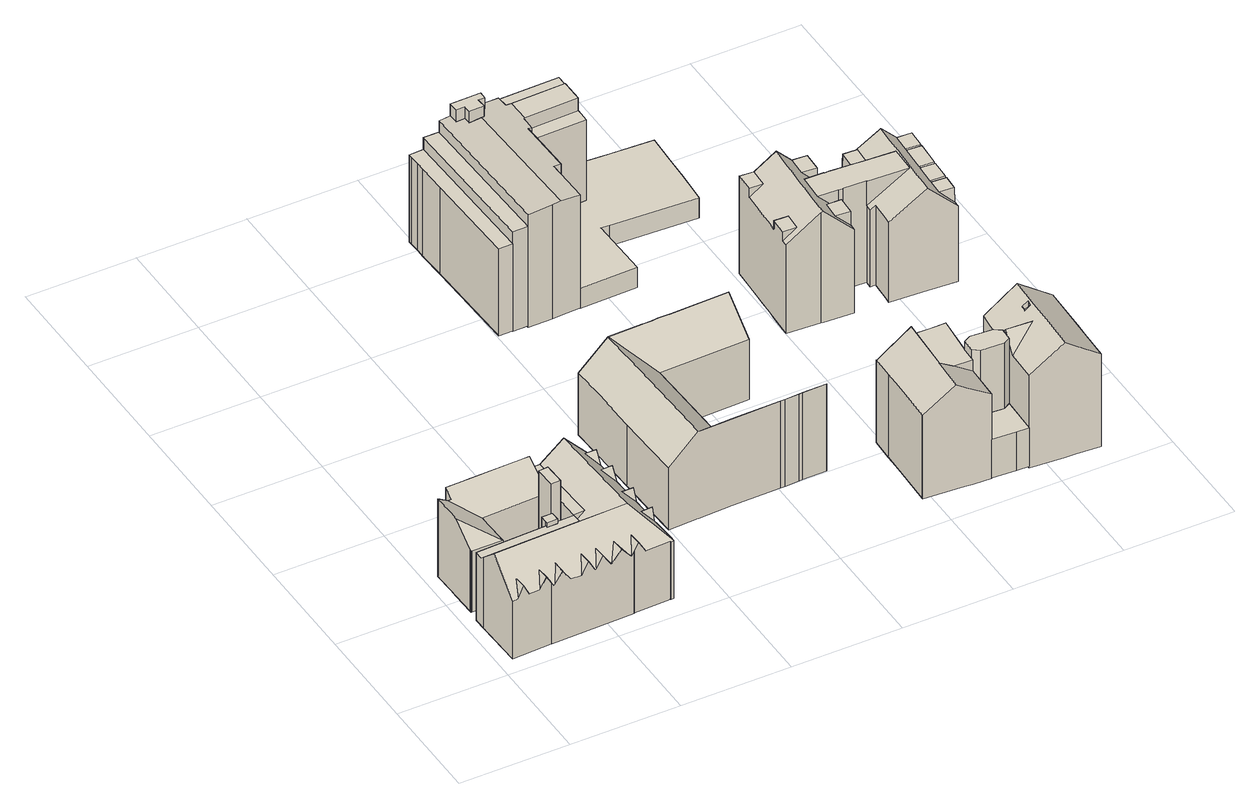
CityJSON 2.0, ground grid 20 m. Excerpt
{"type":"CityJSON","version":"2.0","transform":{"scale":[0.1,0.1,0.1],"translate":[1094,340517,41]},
"CityObjects":{
"building1":{"type":"Building","children":["building1-1","building1-2","building1-3","building1-4"]},
"building1-1":{"type":"BuildingPart","attributes":{"measuredHeight":17.19,"roofType":"SATTELDACH","HoeheDach":"62","NiedrigsteTraufeDesGebaeudes":"56","Blattnummer":"102081","HoeheGrund":"44"},"parents":["building1"],"geometry":[{"type":"MultiSurface","lod":"2","boundaries":[[[0,1,2,3,4,5,6,7,8]],[[9,10,11]],[[12,9,11]],[[13,14,15]],[[16,17,18,13,15]],[[19,20,21]],[[22,19,21]],[[23,24,25]],[[26,23,25]],[[27,28,29]],[[30,27,29]],[[31,32,33,34,35,36]],[[37,2,1]],[[33,32,38]],[[39,40,41]],[[42,39,41]],[[43,44,45,46,47]],[[48,45,44]],[[49,50,51,52,53]],[[53,52,54]],[[55,56,57,58,59]],[[59,58,60]],[[61,62,63]],[[62,64,65,63]],[[66,67,68]],[[68,67,69]],[[6,5,70,71]],[[5,4,72,70]],[[4,3,73,72]],[[17,16,74,75]],[[31,36,76,77]],[[36,35,78,76]],[[43,47,79,80]],[[81,82,83,84]],[[82,85,86,83]],[[85,87,86]],[[88,89,90,91]],[[89,92,93,90]],[[51,50,94,95]],[[50,49,96,94]],[[56,55,97,98]],[[89,88,99,100,101,102,10,9,12,14,13,18,20,19,22,24,23,26,28,27,30,40,39,42,46,45,48,92]],[[57,54,52,51,103,100,99,87,85,82,81,69,67,66,64,62,61,60,58]],[[44,43,80,93,92,48]],[[35,34,103,51,95,78]],[[49,53,54,57,56,98,96]],[[68,69,81,84,104,105,97,55,59,60,61,63,64,66]],[[21,20,18,17,75,79,47,46,42,41,40,30,29,28,26,25,24,22]],[[11,10,102,106,74,16,15,14,12]],[[91,90,93,80,79,75,74,106,107,108,109,71,70,72,73,110,77,76,78,95,94,96,98,97,105,104,84,83,86]],[[73,3,2,37,110]],[[110,37,38,32,31,77]],[[86,87,99,88,91]],[[106,102,101,111,107]],[[107,111,0,8,108]],[[6,71,109,108,8]],[[103,34,33,38,37,100]],[[100,37,1,0,111,101]]]}]},
"building1-2":{"type":"BuildingPart","attributes":{"measuredHeight":17.32,"roofType":"FLACHDACH","HoeheDach":"62","NiedrigsteTraufeDesGebaeudes":"62","Blattnummer":"102081","HoeheGrund":"45"},"parents":["building1"],"geometry":[{"type":"Solid","lod":"2","boundaries":[[[[112,113,114,115]],[[116,117,118,119]],[[119,118,113,112]],[[118,117,114,113]],[[117,116,115,114]],[[116,119,112,115]]]]}]},
"building1-3":{"type":"BuildingPart","attributes":{"measuredHeight":15.73,"roofType":"PULTDACH","HoeheDach":"61","NiedrigsteTraufeDesGebaeudes":"57","Blattnummer":"102081","HoeheGrund":"45"},"parents":["building1"],"geometry":[{"type":"Solid","lod":"2","boundaries":[[[[120,121,122,123,124,125]],[[126,127,128,129,130,131]],[[132,133,134,135,136,137,138,139,140,128,127]],[[141,142,125,124,143]],[[144,145,126,131]],[[120,125,142,146]],[[146,142,141,147]],[[148,137,136,149]],[[149,136,135,150]],[[150,135,134,151]],[[151,134,133,152]],[[152,153,154,122,121,120,146,147,155,156,144,131,130,129,157,158,159,148,149,150,151]],[[156,155,147,141,143,160,145,144]],[[160,143,124,123,161,132,127,126,145]],[[161,123,122,154,153,132]],[[153,152,133,132]],[[139,138,137,148,159,158]],[[128,140,139,158,157,129]]]]}]},
"building1-4":{"type":"BuildingPart","attributes":{"measuredHeight":13.91,"roofType":"FLACHDACH","HoeheDach":"59","NiedrigsteTraufeDesGebaeudes":"59","Blattnummer":"102081","HoeheGrund":"45"},"parents":["building1"],"geometry":[{"type":"Solid","lod":"2","boundaries":[[[[162,163,164,165,166,167]],[[168,169,170,171,172,173]],[[173,172,163,162]],[[172,171,164,163]],[[171,170,165,164]],[[170,169,166,165]],[[169,168,167,166]],[[168,173,162,167]]]]}]},
"building2":{"type":"Building","attributes":{"measuredHeight":17.63,"roofType":"SATTELDACH","HoeheDach":"61","NiedrigsteTraufeDesGebaeudes":"55","Blattnummer":"102081","HoeheGrund":"43"},"geometry":[{"type":"Solid","lod":"2","boundaries":[[[[174,175,176,177]],[[177,176,178,179]],[[179,178,180,181]],[[181,180,182,183]],[[183,182,184,185]],[[186,187,188,189]],[[189,188,190,191]],[[191,190,192,193]],[[193,192,194,195]],[[195,194,196,197]],[[197,196,198,199]],[[199,198,200,201]],[[202,203,204,205,175,174,206,207,208,209]],[[210,211,212,213,201,200,214,215,216,217]],[[195,197,199,201,213,212,211,210,218,219,220,221,209,208,207,206,174,177,179,181,183,185,222,223,224,225,226,227,228,186,189,191,193]],[[229,230,231,232,217,216,233,234,203,202]],[[234,233,216,215,235,236,237,238,239,204,203]],[[221,220,219,231,230,229,202,209]],[[224,223,222,185,184,240,239,238]],[[237,236,226,225,224,238]],[[236,235,241,187,186,228,227,226]],[[218,210,217,232,231,219]],[[214,200,198,196,194,192,190,188,187,241,235,215]],[[239,240,184,182,180,178,176,175,205,204]]]]}]},
"building3":{"type":"Building","children":["building3-1","building3-2","building3-3","building3-4","building3-5","building3-6","building3-7"]},
"building3-1":{"type":"BuildingPart","attributes":{"measuredHeight":23.16,"roofType":"SATTELDACH","HoeheDach":"65","NiedrigsteTraufeDesGebaeudes":"65","Blattnummer":"102081","HoeheGrund":"42"},"parents":["building3"],"geometry":[{"type":"Solid","lod":"2","boundaries":[[[[242,243,244,245,246,247,248,249,250]],[[244,251,252,253,254,255,256,257,258,259,260,261,262,263,264,245]],[[257,265,266,258]],[[267,250,249,268]],[[268,249,248,269]],[[269,248,247,270]],[[270,247,246,271]],[[272,243,242,273]],[[273,242,250,267]],[[274,264,263,275]],[[275,263,262,276]],[[276,262,261,277]],[[277,261,260,278]],[[278,260,259,279]],[[280,256,255,281]],[[281,255,254,282]],[[282,254,253,283]],[[283,253,252,284]],[[284,252,251,285]],[[286,266,265,287]],[[288,280,281,282,283,284,285,289,272,273,267,268,269,270,271,290,274,275,276,277,278,279,291,286,287]],[[280,288,287,265,257,256]],[[259,258,266,286,291,279]],[[272,289,285,251,244,243]],[[246,245,264,274,290,271]]]]}]},
"building3-2":{"type":"BuildingPart","attributes":{"measuredHeight":17.62,"roofType":"FLACHDACH","HoeheDach":"60","NiedrigsteTraufeDesGebaeudes":"60","Blattnummer":"102081","HoeheGrund":"43"},"parents":["building3"],"geometry":[{"type":"Solid","lod":"2","boundaries":[[[[292,293,294,295,296,297,298,299]],[[300,301,302,303,304,305,306,307]],[[307,306,293,292]],[[306,305,294,293]],[[305,304,295,294]],[[304,303,296,295]],[[303,302,297,296]],[[302,301,298,297]],[[301,300,299,298]],[[300,307,292,299]]]]}]},
"building3-3":{"type":"BuildingPart","attributes":{"measuredHeight":22.7,"roofType":"FLACHDACH","HoeheDach":"65","NiedrigsteTraufeDesGebaeudes":"65","Blattnummer":"102081","HoeheGrund":"42"},"parents":["building3"],"geometry":[{"type":"Solid","lod":"2","boundaries":[[[[308,309,310,311]],[[312,313,314,315]],[[315,314,309,308]],[[314,313,310,309]],[[313,312,311,310]],[[312,315,308,311]]]]}]},
"building3-4":{"type":"BuildingPart","attributes":{"measuredHeight":25.19,"roofType":"FLACHDACH","HoeheDach":"67","NiedrigsteTraufeDesGebaeudes":"67","Blattnummer":"102081","HoeheGrund":"42"},"parents":["building3"],"geometry":[{"type":"Solid","lod":"2","boundaries":[[[[316,317,318,319,320,321,322,323]],[[324,325,326,327,328,329,330,331]],[[331,330,317,316]],[[330,329,318,317]],[[329,328,319,318]],[[328,327,320,319]],[[327,326,321,320]],[[326,325,322,321]],[[325,324,323,322]],[[324,331,316,323]]]]}]},
"building3-5":{"type":"BuildingPart","attributes":{"measuredHeight":4.08,"roofType":"FLACHDACH","HoeheDach":"46","NiedrigsteTraufeDesGebaeudes":"46","Blattnummer":"102081","HoeheGrund":"42"},"parents":["building3"],"geometry":[{"type":"Solid","lod":"2","boundaries":[[[[309,332,333,334,335,336,337,338,339,340,341,342,343,344,345,346,347,348,349,310]],[[350,351,352,353,354,355,356,357,358,359,360,361,362,363,364,365,366,367,368,369]],[[369,368,332,309]],[[368,367,333,332]],[[367,366,334,333]],[[366,365,335,334]],[[365,364,336,335]],[[364,363,337,336]],[[363,362,338,337]],[[362,361,339,338]],[[361,360,340,339]],[[360,359,341,340]],[[359,358,342,341]],[[358,357,343,342]],[[357,356,344,343]],[[356,355,345,344]],[[355,354,346,345]],[[354,353,347,346]],[[353,352,348,347]],[[352,351,349,348]],[[351,350,310,349]],[[350,369,309,310]]]]}]},
"building3-6":{"type":"BuildingPart","attributes":{"measuredHeight":20.07,"roofType":"FLACHDACH","HoeheDach":"62","NiedrigsteTraufeDesGebaeudes":"62","Blattnummer":"102081","HoeheGrund":"42"},"parents":["building3"],"geometry":[{"type":"Solid","lod":"2","boundaries":[[[[370,371,372,373]],[[374,375,376,377]],[[377,376,371,370]],[[376,375,372,371]],[[375,374,373,372]],[[374,377,370,373]]]]}]},
"building3-7":{"type":"BuildingPart","attributes":{"measuredHeight":20.08,"roofType":"FLACHDACH","HoeheDach":"63","NiedrigsteTraufeDesGebaeudes":"63","Blattnummer":"102081","HoeheGrund":"42"},"parents":["building3"],"geometry":[{"type":"Solid","lod":"2","boundaries":[[[[378,379,380,381]],[[382,383,384,385]],[[385,384,379,378]],[[384,383,380,379]],[[383,382,381,380]],[[382,385,378,381]]]]}]},
"building4":{"type":"Building","children":["building4-1","building4-2","building4-3","building4-4"]},
"building4-1":{"type":"BuildingPart","attributes":{"measuredHeight":7.83,"roofType":"FLACHDACH","HoeheDach":"52","NiedrigsteTraufeDesGebaeudes":"52","Blattnummer":"102081","HoeheGrund":"45"},"parents":["building4"],"geometry":[{"type":"Solid","lod":"2","boundaries":[[[[386,387,388,389,390,391,392]],[[393,394,395,396,397,398,399]],[[399,398,387,386]],[[398,397,388,387]],[[397,396,389,388]],[[396,395,390,389]],[[395,394,391,390]],[[394,393,392,391]],[[393,399,386,392]]]]}]},
"building4-2":{"type":"BuildingPart","attributes":{"measuredHeight":21.07,"roofType":"FLACHDACH","HoeheDach":"66","NiedrigsteTraufeDesGebaeudes":"66","Blattnummer":"102081","HoeheGrund":"45"},"parents":["building4"],"geometry":[{"type":"Solid","lod":"2","boundaries":[[[[400,401,402,403,404,405,406,407]],[[408,409,410,411,412,413,414,415]],[[415,414,401,400]],[[414,413,402,401]],[[413,412,403,402]],[[412,411,404,403]],[[411,410,405,404]],[[410,409,406,405]],[[409,408,407,406]],[[408,415,400,407]]]]}]},
"building4-3":{"type":"BuildingPart","attributes":{"measuredHeight":21.14,"roofType":"SATTELDACH","HoeheDach":"66","NiedrigsteTraufeDesGebaeudes":"61","Blattnummer":"102081","HoeheGrund":"44"},"parents":["building4"],"geometry":[{"type":"Solid","lod":"2","boundaries":[[[[416,417,418,419,420,421,422,423]],[[424,425,426,427]],[[422,428,429,423]],[[423,429,416]],[[430,421,420,431]],[[431,420,419,401]],[[401,419,418,400]],[[432,417,416]],[[433,434,435,436]],[[437,438,439,440,441,442,443,444,425,424]],[[401,400,445,446,440,439,438,437,424,427,447,448,433,436,449,450,430,431]],[[426,451,452,434,433,448,447,427]],[[453,428,422,421,430,450,449,436,435]],[[432,454,441,440,446,445,400,418,417]],[[443,442,441,454,432,416,429,444]],[[444,429,428,453,435,434,452,451,426,425]]]]}]},
"building4-4":{"type":"BuildingPart","attributes":{"measuredHeight":23.34,"roofType":"SATTELDACH","HoeheDach":"68","NiedrigsteTraufeDesGebaeudes":"63","Blattnummer":"102081","HoeheGrund":"44"},"parents":["building4"],"geometry":[{"type":"Solid","lod":"2","boundaries":[[[[455,456,457,458]],[[455,459,460,456]],[[461,462,463,464]],[[465,466,462,461]],[[467,468,466,465]],[[464,463,468,467]],[[469,470,471,472,473,474,475,476,477,478,479,480]],[[481,480,479,478,477,476,475,482,483,484,485,486]],[[473,472,471,470,469,487,488,489,490,491,492,493,494,495,496,497,474],[461,464,467,465]],[[486,485,484,483,482,498,499,459,455,458,500],[462,466,468,463]],[[500,458,457,491,490,489]],[[488,487,469,480,481,486,500,489]],[[460,459,499,498,496,495,494,493]],[[482,475,474,497,496,498]],[[457,456,460,493,492,491]]]]}]},
"building5":{"type":"Building","children":["building5-1","building5-2"]},
"building5-1":{"type":"BuildingPart","attributes":{"measuredHeight":22.49,"roofType":"SATTELDACH","HoeheDach":"65","NiedrigsteTraufeDesGebaeudes":"58","Blattnummer":"102081","HoeheGrund":"43"},"parents":["building5"],"geometry":[{"type":"Solid","lod":"2","boundaries":[[[[501,502,503,504]],[[505,506,507,508]],[[509,510,511]],[[509,512,513,510]],[[512,514,513]],[[515,516,517,518]],[[519,515,518]],[[516,520,517]],[[521,522,523,524]],[[525,520,521,524]],[[522,526,527,523]],[[528,529,530,531]],[[526,528,531]],[[529,532,533,530]],[[534,535,536,537]],[[532,534,537]],[[535,538,539,536]],[[540,541,542,543]],[[544,545,546,547]],[[548,549,550]],[[551,552,553]],[[554,555,556]],[[533,532,530]],[[557,558,504,503,559,560,561,562,563,564,565,566,567,508,507,568,569,570,571,572,573,574,575]],[[576,577,578,579,580,581,582,583,584,585,586,587,588,514,512,509,511,589,590,591,592,593]],[[546,594,553,552,549,548,595,596,597,556,555,598,599,600,601,602,603,604,605,606,547]],[[542,562,561,543]],[[564,607,565]],[[562,608,563]],[[503,502,559]],[[558,501,504]],[[567,505,508]],[[541,609,608,562,542]],[[610,576,593,611]],[[589,612,590]],[[551,550,549,552]],[[554,613,598,555]],[[591,614,592]],[[615,514,588,616]],[[527,526,523]],[[524,520,525]],[[613,568,507,506,617,618,619,620,599,598]],[[612,589,511,510,513,514,615,621,622,623,624]],[[519,625,626,627,628,629,630,631,632,633,634,635,636,637,638,639,538,535,534,532,529,528,526,522,521,520,516,515]],[[625,519,518,517,520,524,523,526,531,530,532,537,536,539,640,587,586,585,584,583,582,581,580]],[[638,637,636,635,634,633,632,631,630,629,628,627,626,641,642,643,644,610,611,645,646,647,648,649,650,651,652,653,654,655,656,544,547,606,605,604,603,602,601,600,599,620,619,618,617,657,658,659,660,661,662,663,624,623,622,621,615,616,664,665,666,639]],[[545,575,574,573,572,571,570,569,568,613,554,556,597,596,595,548,550,551,553,594,546]],[[608,609,667,668,669,614,591,590,612,670,671,672,673,607,564,563]],[[558,557,655,654,653,652,560,559,502,501]],[[579,578,577,576,610,644,643,642]],[[539,538,639,666,665,640]],[[587,640,665,664,616,588]],[[641,626,625,580,579,642]],[[593,592,614,669,646,645,611]],[[541,540,650,649,648,667,609]],[[647,646,669,668,667,648]],[[670,612,624,663,662,671]],[[672,671,662,661,660,673]],[[660,659,658,566,565,607,673]],[[567,566,658,657,617,506,505]],[[651,650,540,543,561,560,652]],[[656,655,557,575,545,544]]]]}]},
"building5-2":{"type":"BuildingPart","attributes":{"measuredHeight":17.29,"roofType":"FLACHDACH","HoeheDach":"61","NiedrigsteTraufeDesGebaeudes":"61","Blattnummer":"102081","HoeheGrund":"43"},"parents":["building5"],"geometry":[{"type":"Solid","lod":"2","boundaries":[[[[674,675,676,677]],[[678,679,680,681]],[[681,680,675,674]],[[680,679,676,675]],[[679,678,677,676]],[[678,681,674,677]]]]}]}
},
"vertices":[
[9,101,172],[189,107,172],[188,124,172],[156,123,172],[156,118,172],[137,118,172],[137,122,172],[12,117,172],[9,117,172],[31,29,174],[22,5,152],[32,5,174],[42,6,153],[73,30,174],[62,7,153],[74,7,174],[83,8,159],[83,7,158],[87,7,152],[103,31,174],[89,7,152],[103,7,174],[118,8,152],[150,33,174],[138,8,152],[151,9,174],[163,9,152],[177,34,174],[165,9,152],[178,10,174],[192,10,152],[188,166,172],[189,125,172],[209,126,172],[204,262,172],[185,261,172],[187,205,172],[189,124,156],[189,125,156],[210,35,174],[193,10,152],[211,10,174],[229,11,152],[235,12,159],[243,12,174],[242,36,174],[230,11,152],[234,11,159],[256,12,152],[298,259,159],[299,259,159],[299,265,151],[278,249,174],[299,249,174],[299,234,152],[301,211,158],[300,211,158],[300,215,152],[280,201,174],[301,202,174],[302,188,151],[303,146,151],[282,137,174],[303,137,174],[304,129,151],[304,129,152],[305,87,151],[284,79,174],[305,80,174],[305,73,151],[137,118,35],[137,122,35],[156,118,35],[156,123,35],[83,8,35],[83,7,35],[187,205,35],[188,166,35],[185,261,35],[234,11,35],[235,12,35],[306,66,151],[305,66,152],[305,66,35],[306,66,35],[307,19,152],[307,19,35],[307,19,151],[307,13,151],[302,13,151],[302,13,35],[307,13,35],[301,14,152],[301,14,35],[299,259,35],[299,265,35],[298,259,35],[301,211,35],[300,211,35],[307,14,152],[255,71,207],[10,62,207],[11,4,152],[248,263,207],[304,129,35],[303,150,35],[11,4,35],[9,93,35],[9,117,35],[12,117,35],[189,124,35],[9,93,179],
[170,204,40],[187,205,40],[188,166,40],[171,166,40],[171,166,213],[188,166,213],[187,205,213],[170,204,213],
[11,134,39],[66,135,39],[67,135,39],[67,135,161],[66,135,161],[11,134,162],[10,238,195],[25,239,185],[32,239,185],[32,239,39],[25,239,39],[10,238,39],[66,201,161],[170,204,161],[187,205,161],[185,261,196],[168,261,196],[71,258,196],[65,258,196],[32,257,196],[32,254,195],[9,137,164],[9,134,162],[8,180,196],[7,238,39],[7,238,196],[9,134,39],[9,137,39],[71,258,39],[168,261,39],[185,261,39],[187,205,39],[170,204,39],[66,201,39],[66,182,39],[8,180,39],[8,199,39],[32,254,39],[32,257,39],[65,258,39],[8,199,196],[66,182,161],
[156,123,42],[156,118,42],[137,118,42],[137,122,42],[137,135,42],[156,135,42],[156,135,181],[137,135,181],[137,122,181],[137,118,181],[156,118,181],[156,123,181],
[504,466,19],[504,466,195],[519,466,195],[519,466,19],[532,467,195],[532,467,19],[556,467,195],[556,467,19],[661,470,195],[661,470,19],[664,409,140],[664,409,19],[681,249,19],[681,249,136],[682,240,146],[682,240,19],[683,206,182],[683,206,19],[683,193,195],[683,193,19],[640,192,195],[640,192,19],[633,192,195],[633,192,19],[607,191,195],[607,191,19],[599,191,195],[599,191,19],[386,463,144],[440,464,195],[441,464,195],[503,466,195],[503,466,19],[441,464,19],[440,464,19],[386,463,19],[394,185,19],[448,187,19],[449,187,19],[511,189,19],[511,189,195],[449,187,195],[448,187,195],[394,185,144],[392,241,19],[390,313,19],[389,335,19],[388,398,19],[505,405,19],[501,405,19],[500,405,19],[500,401,19],[504,244,19],[509,244,19],[510,244,19],[388,398,144],[389,335,144],[390,313,144],[392,241,144],[447,243,195],[442,399,195],[509,244,137],[504,244,141],[500,401,141],[500,405,141],[501,405,140],[505,405,140],[510,244,137],
[453,745,239],[497,746,241],[513,747,242],[506,991,242],[484,990,241],[483,1003,241],[468,1003,240],[467,1021,240],[446,1020,239],[549,748,240],[547,830,240],[560,830,240],[558,933,240],[565,933,239],[565,960,239],[567,960,239],[566,1002,239],[556,1002,240],[555,1023,240],[522,1022,241],[522,1008,241],[510,1008,242],[511,991,242],[665,963,239],[665,1005,239],[446,1020,11],[467,1021,11],[468,1003,11],[483,1003,11],[484,990,11],[497,746,11],[453,745,11],[511,991,11],[510,1008,11],[522,1008,11],[522,1022,11],[555,1023,11],[556,1002,11],[565,960,11],[565,933,11],[558,933,11],[560,830,11],[547,830,11],[549,748,11],[665,1005,11],[665,963,11],[567,960,11],[513,747,11],[506,991,11],[566,1002,11],
[418,1020,16],[425,744,16],[400,744,16],[395,924,16],[393,977,16],[393,994,16],[392,1012,16],[392,1019,16],[392,1019,192],[392,1012,192],[393,994,192],[393,977,192],[395,924,192],[400,744,192],[425,744,192],[418,1020,192],
[555,1023,10],[665,1025,10],[665,1005,10],[556,1002,10],[556,1002,237],[665,1005,237],[665,1025,237],[555,1023,237],
[467,1021,12],[522,1022,12],[522,1008,12],[510,1008,12],[511,991,12],[484,990,12],[483,1003,12],[468,1003,12],[468,1003,264],[483,1003,264],[484,990,264],[511,991,264],[510,1008,264],[522,1008,264],[522,1022,264],[467,1021,264],
[692,1024,10],[736,1021,10],[757,1020,10],[793,1018,10],[832,1016,10],[829,959,10],[827,914,10],[823,855,10],[666,863,10],[651,864,10],[653,750,10],[549,748,10],[547,830,10],[560,830,10],[558,933,10],[565,933,10],[665,936,10],[665,963,10],[665,1005,51],[665,963,51],[665,936,51],[565,933,51],[558,933,51],[560,830,51],[547,830,51],[549,748,51],[653,750,51],[651,864,51],[666,863,51],[823,855,51],[827,914,51],[829,959,51],[832,1016,51],[793,1018,51],[757,1020,51],[736,1021,51],[692,1024,51],[665,1025,51],
[565,933,14],[565,960,14],[665,963,14],[665,936,14],[665,936,214],[665,963,214],[565,960,214],[565,933,214],
[418,1020,15],[446,1020,15],[453,745,15],[425,744,15],[425,744,216],[453,745,216],[446,1020,216],[418,1020,216],
[893,102,36],[905,93,36],[947,90,36],[959,97,36],[957,28,36],[935,29,36],[891,32,36],[891,32,114],[935,29,114],[957,28,114],[959,97,114],[947,90,114],[905,93,114],[893,102,114],
[893,102,35],[894,125,35],[907,132,35],[948,129,35],[960,120,35],[959,97,35],[947,90,35],[905,93,35],[905,93,246],[947,90,246],[959,97,246],[960,120,246],[948,129,246],[907,132,246],[894,125,246],[893,102,246],
[860,97,229],[893,96,229],[893,102,229],[894,125,229],[901,198,229],[871,198,229],[839,199,229],[833,97,229],[771,40,35],[771,40,204],[771,42,204],[771,42,35],[839,199,246],[833,97,246],[871,198,35],[901,198,35],[893,96,207],[775,158,35],[775,158,202],[777,200,201],[777,200,35],[829,36,35],[848,35,35],[858,34,35],[891,32,35],[891,32,206],[858,34,227],[848,35,233],[829,36,246],[893,96,35],[891,34,35],[774,116,35],[775,135,35],[779,200,35],[839,199,35],[774,116,203],[775,135,202],[779,200,202],[891,34,206],
[1007,107,255],[960,110,255],[959,97,237],[959,85,220],[961,135,220],[960,120,241],[1010,146,33],[1010,146,256],[1009,136,256],[1009,136,33],[1020,145,33],[1020,145,264],[1019,136,33],[1019,136,263],[1082,20,33],[1084,77,33],[1085,102,33],[1086,127,33],[1086,128,33],[1088,187,33],[1088,187,220],[1086,128,220],[1086,127,220],[1085,102,220],[1084,77,220],[1082,20,220],[1038,23,252],[1025,190,266],[1023,132,266],[1022,106,266],[1021,81,266],[1019,24,266],[1038,23,33],[1019,24,33],[957,28,33],[959,85,33],[959,97,33],[960,110,33],[960,120,33],[961,135,33],[961,136,33],[966,192,33],[1025,190,33],[966,192,222],[961,136,220],[957,28,220],
[917,533,213],[918,566,213],[892,567,213],[890,535,213],[924,654,213],[925,689,213],[899,691,213],[897,656,213],[1010,651,195],[985,653,195],[985,651,178],[1012,683,195],[987,684,195],[987,686,178],[1099,525,195],[1101,553,195],[1074,555,195],[1073,527,195],[1099,523,168],[1101,555,168],[1101,557,195],[1103,593,195],[1076,595,195],[1074,559,195],[1101,555,167],[1103,595,168],[1103,595,167],[1103,597,195],[1106,642,195],[1079,644,195],[1077,599,195],[1106,644,168],[1106,644,167],[1106,646,195],[1108,678,195],[1081,679,195],[1079,648,195],[1108,679,174],[1101,679,174],[928,569,167],[929,580,167],[921,581,167],[920,569,167],[858,525,16],[858,525,239],[798,528,195],[798,528,16],[800,572,195],[800,572,213],[825,571,213],[823,539,213],[798,540,213],[798,540,195],[830,660,213],[805,661,213],[805,661,195],[916,521,185],[917,533,185],[918,566,185],[919,569,185],[920,569,183],[921,581,183],[885,583,221],[888,631,221],[922,630,185],[923,648,185],[924,654,185],[871,692,241],[869,657,241],[868,633,241],[866,608,241],[865,584,241],[864,569,241],[862,536,241],[862,524,241],[980,566,178],[980,562,178],[978,530,178],[977,518,178],[1045,514,222],[1046,526,222],[1047,558,222],[1048,574,222],[1050,598,222],[1051,622,222],[1052,647,222],[1054,682,222],[1052,682,221],[983,626,178],[1048,622,221],[1046,574,221],[971,578,172],[970,566,172],[798,530,195],[801,588,195],[802,612,195],[804,636,195],[807,696,213],[807,696,16],[805,661,16],[804,636,16],[802,612,16],[801,588,16],[800,572,16],[798,540,16],[798,530,16],[922,630,221],[921,581,221],[929,580,221],[980,566,16],[970,566,16],[983,626,221],[832,694,213],[971,578,221],[987,686,16],[1052,682,16],[925,689,16],[899,691,16],[871,692,16],[832,694,16],[987,684,16],[985,653,16],[985,651,16],[983,626,16],[1098,511,168],[1098,511,16],[1099,523,16],[1099,525,16],[1101,553,16],[1101,555,16],[1101,557,16],[1103,593,16],[1103,595,16],[1103,597,16],[1106,642,16],[1106,644,16],[1106,646,16],[1108,678,16],[1108,679,16],[1086,680,190],[1045,514,16],[977,518,16],[978,530,16],[980,562,16],[971,578,16],[971,579,16],[970,579,16],[929,581,16],[929,580,16],[928,569,16],[920,569,16],[919,569,16],[918,566,16],[917,533,16],[916,521,16],[862,524,16],[924,654,16],[923,648,16],[922,630,16],[922,629,16],[923,629,16],[932,629,16],[973,626,16],[1054,682,16],[1086,680,16],[1101,679,16],[929,581,221],[970,579,221],[971,579,221],[973,626,221],[932,629,221],[923,629,221],[922,629,221],
[923,648,23],[932,648,23],[932,629,23],[922,629,23],[922,629,196],[932,629,196],[932,648,196],[923,648,196]
]}
